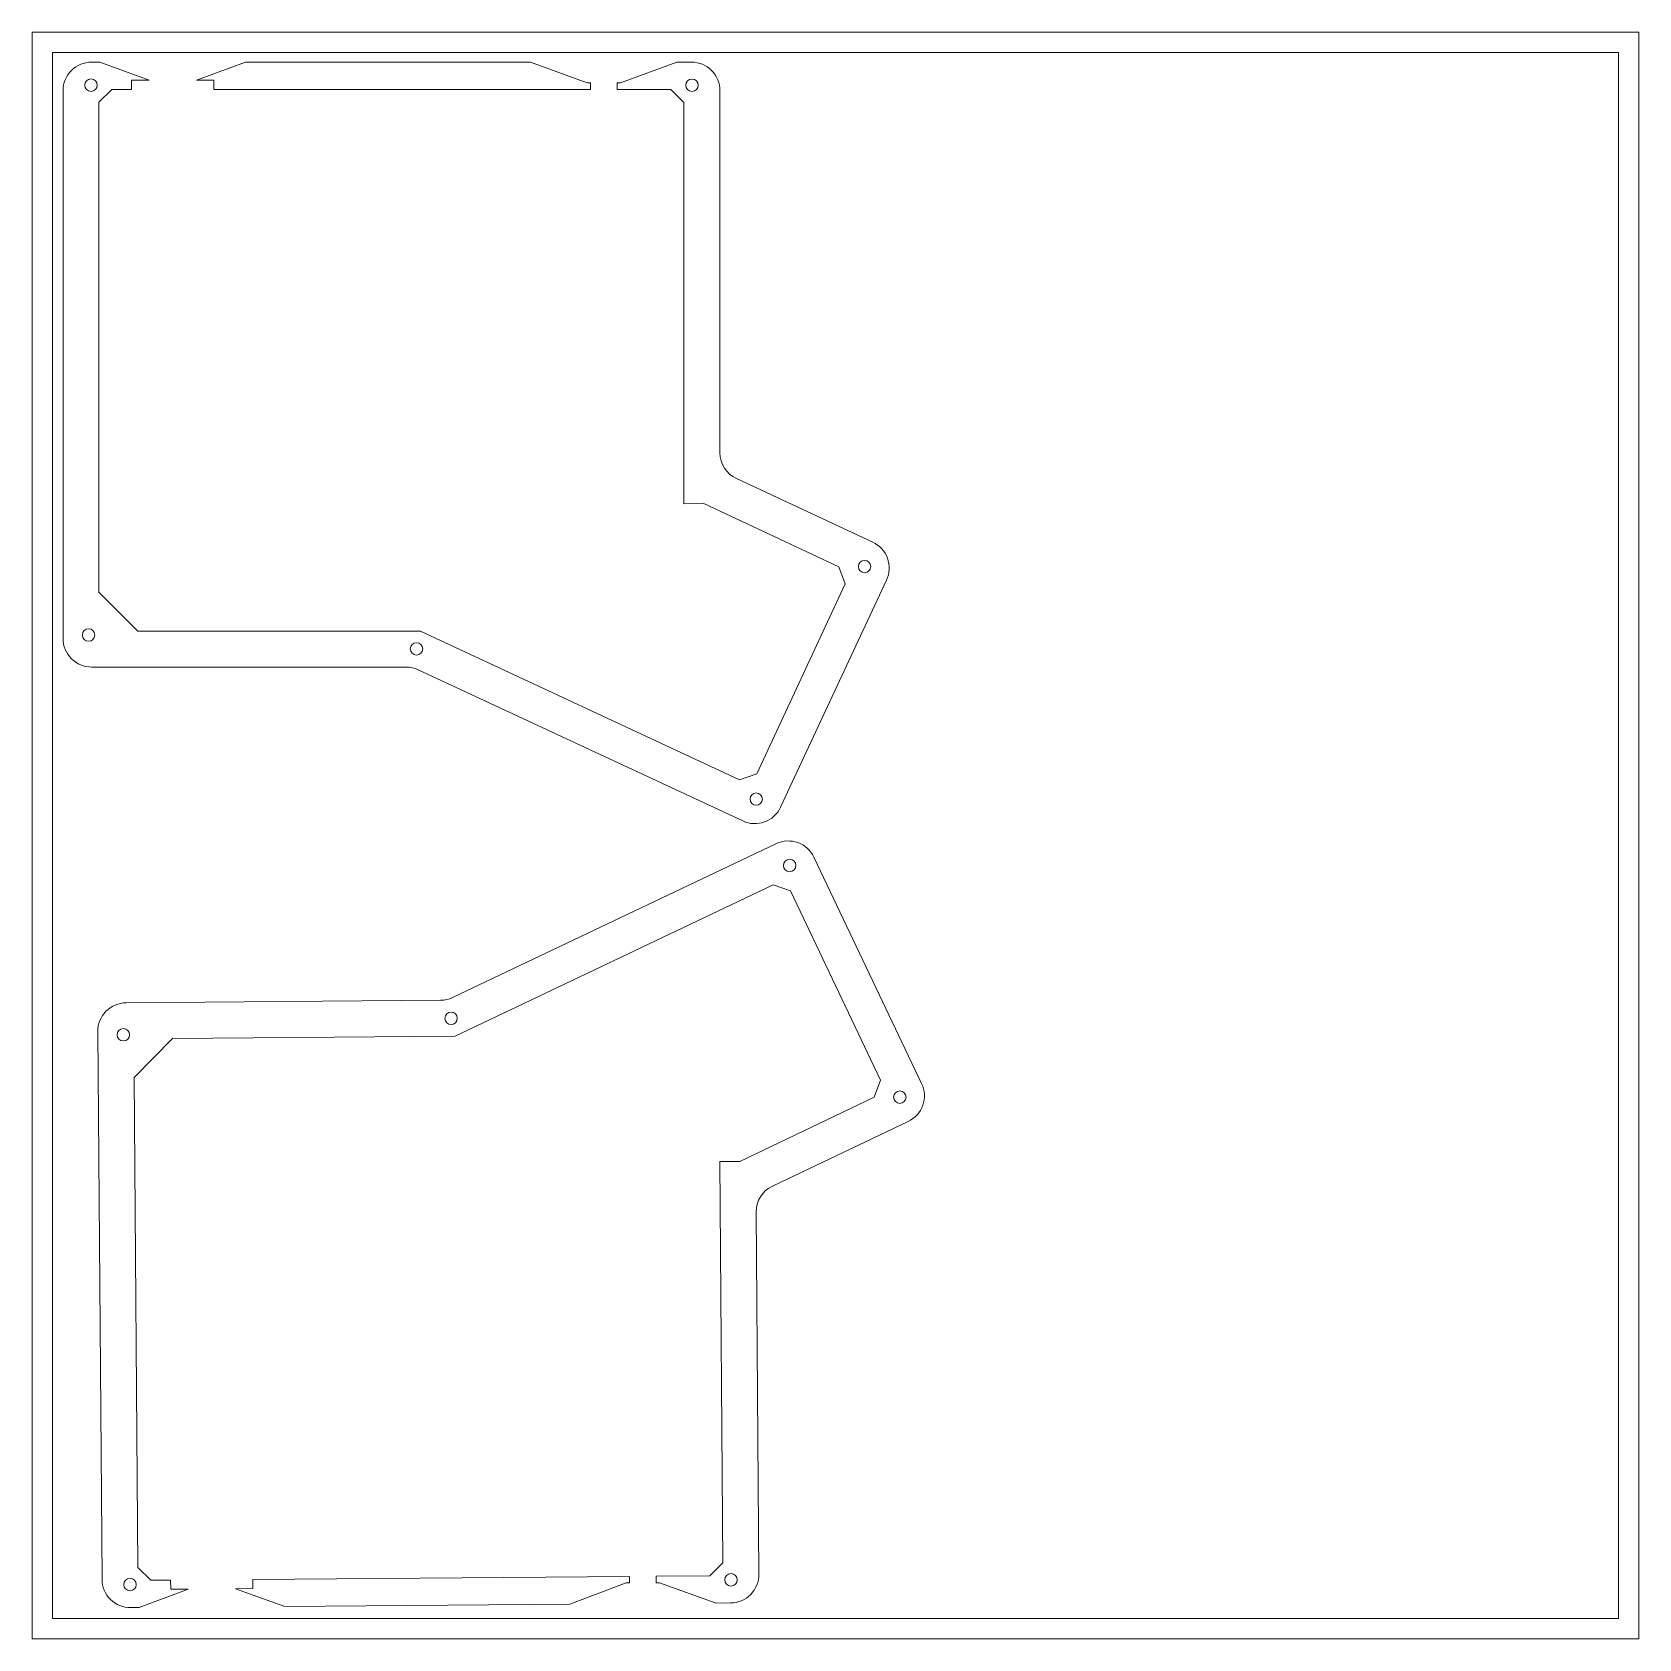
# Model space of a CAD drawing. Header units: millimetres. Extents: x -5 to 389, y -5 to 389.
import ezdxf

# ---------------------------------------------------------------- set-up
doc = ezdxf.new("R2010")
doc.units = ezdxf.units.MM
doc.header["$MEASUREMENT"] = 0
doc.layers.get('0').update_dxf_attribs({"lineweight": 0, "true_color": 0xf6921e})
doc.layers.add('Cutting lines', color=5, linetype='Continuous', lineweight=0)

msp = doc.modelspace()

# ---------------------------------------------------------------- linework, layer by layer
at = {"lineweight": 0}
for points in [[(-5, -5), (389, -5), (389, 389), (-5, 389)], [(0, 0), (384, 0), (384, 384), (0, 384)]]:
    msp.add_lwpolyline(points, close=True, dxfattribs=at)
at = {"layer": 'Cutting lines', "lineweight": 0}
for points in [[(169.24, 195.56), (89.68, 232.65, 0.109498), (86.72, 233.31), (9.58, 233.31, -0.414214), (2.58, 240.31), (2.58, 374.64, -0.414214), (9.58, 381.64), (11.64, 381.64), (23.68, 377.2), (19.4, 377.2), (19.4, 374.95), (14.55, 374.95), (11.37, 371.81), (11.39, 251.68), (20.93, 242.14), (90.24, 242.14), (168.48, 205.66), (172.69, 207.15), (194.39, 253.7), (192.85, 257.92), (159.75, 273.42), (154.84, 273.35), (154.83, 371.77), (151.65, 374.95), (138.45, 374.95), (138.45, 376.53), (139.25, 376.53), (153.13, 381.64), (156.67, 381.64, -0.414214), (163.67, 374.64), (163.67, 285.85, 0.291482), (167.71, 279.51), (201.12, 263.93, -0.414222), (204.51, 254.63), (178.55, 198.95, -0.414191)], [(166.28, 3.81, 0.414214), (173.22, 10.86), (172.53, 99.65, -0.291482), (176.52, 106.02), (209.81, 121.86, 0.414222), (213.12, 131.19), (186.72, 186.67, 0.414191), (177.4, 189.98), (98.12, 152.26, -0.109498), (95.17, 151.58), (18.04, 150.98, 0.414214), (11.09, 143.93), (12.14, 9.6, 0.414214), (19.19, 2.66), (21.25, 2.67), (33.26, 7.2), (28.98, 7.17), (28.96, 9.42), (24.11, 9.39), (20.9, 12.5), (19.99, 132.63), (29.45, 142.24), (98.76, 142.78), (176.71, 179.87), (180.93, 178.42), (203, 132.04), (201.49, 127.8), (168.51, 112.05), (163.6, 112.08), (164.35, 13.66), (161.21, 10.46), (148.01, 10.35), (148.02, 8.77), (148.82, 8.78), (162.74, 3.78)]]:
    msp.add_lwpolyline(points, format="xyb", close=True, dxfattribs=at)
for points in [[(131.9, 374.95), (39.58, 374.95), (39.58, 377.21), (35.3, 377.21), (47.34, 381.64), (117.22, 381.64), (131.1, 376.53), (131.9, 376.53), (131.9, 374.95)], [(141.46, 10.3), (49.14, 9.58), (49.16, 7.33), (44.88, 7.29), (56.95, 2.95), (126.83, 3.5), (140.67, 8.72), (141.47, 8.72), (141.46, 10.3)]]:
    msp.add_lwpolyline(points, dxfattribs=at)
for centre in [(9.44, 375.99), (156.82, 375.98), (199.14, 257.94), (8.85, 241.16), (89.25, 237.76), (172.56, 200.92), (180.75, 184.64), (97.74, 147.16), (17.36, 143.13), (207.78, 127.83), (19, 8.31), (166.38, 9.47)]:
    msp.add_circle(centre, 1.52, dxfattribs=at)

doc.saveas('drawing.dxf')
